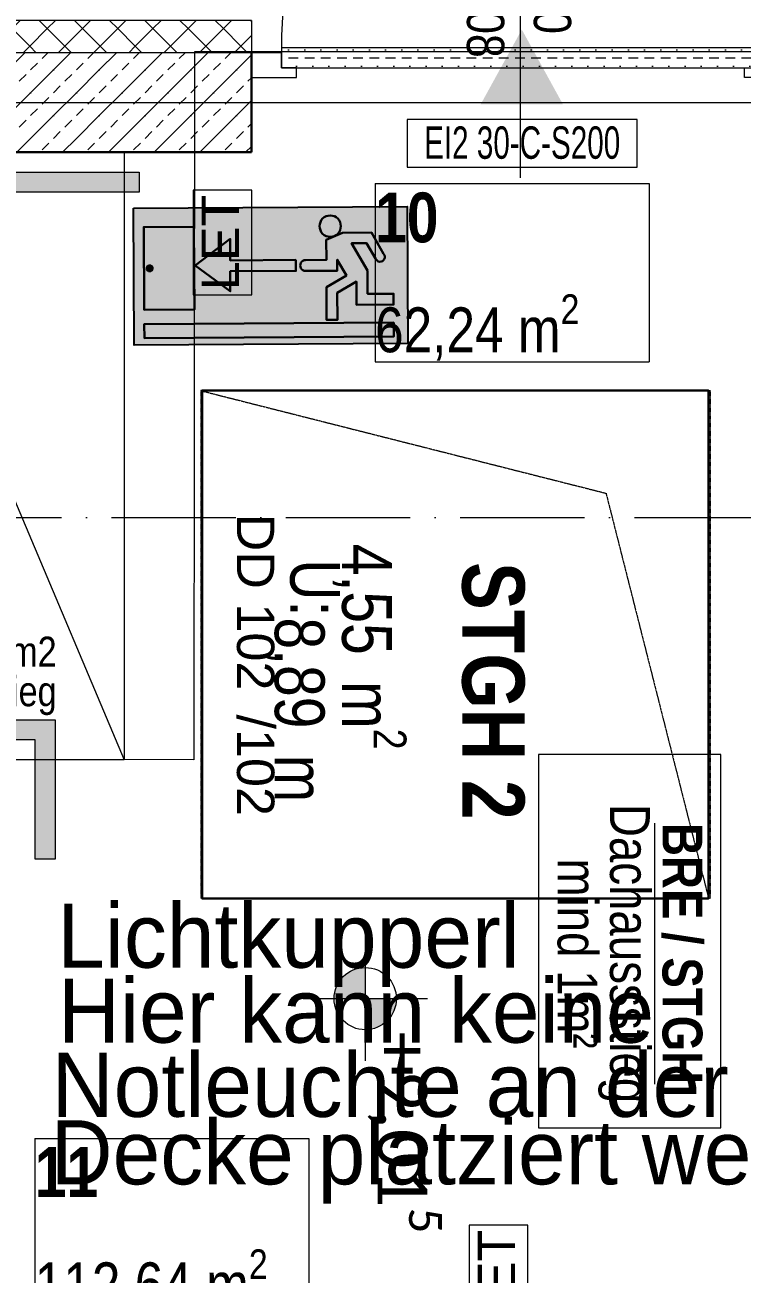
# Model space of a CAD drawing. Header units: metres. Extents: x -19025 to 34897, y -14024 to 26069.
# Drawn here: x 21522 to 22962, y 9095 to 11604 of the extents above; entities that cross this region are included whole.
import ezdxf
from ezdxf.enums import TextEntityAlignment as Align

# ---------------------------------------------------------------- set-up
doc = ezdxf.new("R2010")
doc.units = ezdxf.units.M
doc.header["$MEASUREMENT"] = 0
doc.linetypes.add('Schnittlinie', pattern=[0.35, 0.25, -0.05, 0, -0.05])
doc.linetypes.add('Strichlinie eng', pattern=[0.1, 0.075, -0.025])
for name, color, linetype in [('11__100 Achsraster', 7, 'Continuous'), ('120 Wand Innen tragend', 7, 'Continuous'), ('210 Decke', 7, 'Continuous'), ('220 Bodenaufbau', 7, 'Continuous'), ('662 Zaun 2D', 7, 'Continuous'), ('810 Raumstempel', 7, 'Continuous'), ('821 Topsstempel gelb PP', 7, 'Continuous'), ('851 Marker Schnitt PP', 7, 'Continuous'), ('870 Deckendurchbruchsymbol', 7, 'Continuous'), ('910 Kote allgemein', 7, 'Continuous'), ('930 Beschriftung Allgemein', 7, 'Continuous'), ('936 Beschriftung Ausführungsplan', 7, 'Continuous'), ('936 Beschriftung PP', 7, 'Continuous')]:
    doc.layers.add(name, color=color, linetype=linetype)
doc.layers.add('E_Sicherheitsbeleuchtung', color=100, linetype='Continuous', true_color=0x05ff44)
doc.styles.add('ERSTELLTER_STIL_1', font='ARIALN.TTF')
doc.styles.add('ERSTELLTER_STIL_2', font='ARIALNB.TTF')
doc.styles.add('ERSTELLTER_STIL_3', font='arial.ttf')
doc.styles.add('ERSTELLTER_STIL_4', font='arialbd.ttf')
doc.styles.add('ERSTELLTER_STIL_5', font='calibril.ttf')
doc.styles.add('ERSTELLTER_STIL_7', font='ARIALN.TTF', dxfattribs={"width": 0.8})
doc.linetypes.add('Grenze Bezirk', pattern='A,0,[2,22HAUS116_412 STG1 _ 2.DG_IndexB_2026-08-161.Shx,S=0.001587,R=0,X=0,Y=0],-0.25,0', length=0.25)
pattern_1 = [(45, (0, 0), (-0.03535534, 0.03535534), [0.05, 0]), (135, (0, 0), (0.03535534, 0.03535534), [0.05, 0])]
pattern_2 = [(45, (0, 0), (-0.04596194, 0.04596194), [0.0195, -0.013]), (45, (-0.02298, 0.02298), (-0.04596194, 0.04596194), [0.065, 0])]

# ---------------------------------------------------------------- blocks, each defined once
blk = doc.blocks.new('STGH 2_015_17_1', base_point=(20.5999, 14.8465))
at = {"layer": '810 Raumstempel', "color": 7, "lineweight": 13, "char_height": 0.1, "attachment_point": 1, "rotation": 270, "style": 'ERSTELLTER_STIL_1'}
for s, insert in [('\\A1;{\\pql;\\pt0,0.05;\\fArial Narrow|b0|i0|c0|p0;\\W1.000000;4,55\\fArial Narrow|b0|i0|c0|p0;\\W1.000000;\\A1{\\H.66x;\\S^  ;}\\fArial Narrow|b0|i0|c0|p0;\\W1.000000; m\\fArial Narrow|b0|i0|c0|p0;\\W1.000000;\\A1{\\H.66x;\\S2^  ;}}', (20.5367, 14.8647)), ('\\A1;{\\pql;\\pt0,0.05;\\fArial Narrow|b0|i0|c0|p0;\\W1.000000;8,89\\fArial Narrow|b0|i0|c0|p0;\\W1.000000;\\A1{\\H.66x;\\S^  ;}\\fArial Narrow|b0|i0|c0|p0;\\W1.000000; m\\fArial Narrow|b0|i0|c0|p0;\\W1.000000;\\A1{\\H.66x;\\S^  ;}}', (20.3724, 14.7168))]:
    blk.add_mtext(s, dxfattribs=dict(at, insert=insert))
at = {"layer": '810 Raumstempel', "color": 7, "lineweight": 13}
for tag, height, style, p in [('DUMMY_891', 0.1, 'ERSTELLTER_STIL_1', (20.568, 14.8647)), ('perimeterCode', 0.1, 'ERSTELLTER_STIL_1', (20.4033, 14.8334)), ('ROOM_NAME', 0.125, 'ERSTELLTER_STIL_2', (20.7739, 14.8278)), ('DUMMY_890', 0.125, 'ERSTELLTER_STIL_2', (20.7739, 14.342))]:
    blk.add_attdef(tag, text='', height=height, rotation=270, dxfattribs=dict(at, style=style)).set_placement(p, align=Align.TOP_LEFT)
blk = doc.blocks.new('Decke_7_1', base_point=(20.1114, 15.8525))
at = {"layer": '220 Bodenaufbau', "color": 7, "linetype": 'Continuous', "lineweight": 13, "flags": 128}
blk.add_lwpolyline([(20.1114, 15.8525), (20.11, 14.4306), (19.5493, 14.4312), (19.5512, 13.026), (21.52, 13.026), (21.52, 15.8525)], close=True, dxfattribs=at)
blk = doc.blocks.new('Eingang 01 1-Fl 27')
at = {"layer": '120 Wand Innen tragend', "linetype": 'Continuous', "lineweight": 0, "true_color": 0xffffff}
h = blk.add_hatch(dxfattribs=at)
h.set_pattern_fill('SAND_SN5_0001', style=0, pattern_type=2)
h.set_pattern_definition([(0, (0, 0), (0, 0.065), [0.0195, -0.013]), (0, (0, 0.01625), (0, 0.065), [0, -0.0325]), (0, (0.01625, 0.0325), (0, 0.065), [0.0195, -0.013]), (0, (0.01625, 0.04875), (0, 0.065), [0, -0.0325])])
h.paths.add_polyline_path([(-0.48, 0.01), (-0.48, -0.03), (0.48, -0.03), (0.48, 0.01)])
at = {"layer": '120 Wand Innen tragend', "color": 7, "linetype": 'Continuous', "lineweight": 13}
for p, q in [((0.48, 0.01), (0.48, 0.97)), ((-0.54, 0.065), (-0.54, 0)), ((0.54, 0.065), (0.54, 0)), ((-0.48, 0), (-0.54, 0)), ((-0.54, 0), (-0.54, -0.05)), ((-0.48, 0.01), (-0.48, -0.03)), ((0.48, 0.01), (-0.48, 0.01)), ((-0.48, -0.03), (-0.48, 0)), ((0.48, -0.03), (0.48, 0.01)), ((0.48, -0.03), (0.48, 0)), ((0.48, 0), (0.54, 0)), ((0.54, 0), (0.54, -0.05)), ((-0.54, -0.05), (-0.45, -0.05)), ((-0.45, -0.03), (-0.48, -0.03)), ((-0.48, -0.03), (0.48, -0.03)), ((-0.45, -0.05), (-0.45, -0.03)), ((0.45, -0.05), (0.45, -0.03)), ((0.45, -0.03), (0.48, -0.03)), ((0.54, -0.05), (0.45, -0.05))]:
    blk.add_line(p, q, dxfattribs=at)
at = {"layer": '120 Wand Innen tragend', "color": 7, "linetype": 'Continuous', "lineweight": 30}
for p, q in [((-0.54, 0), (-0.54, -0.05)), ((-0.54, 0), (-0.54, -0.05)), ((0.54, 0), (0.54, -0.05)), ((0.54, 0), (0.54, -0.05)), ((-0.54, -0.05), (-0.54, -0.2)), ((0.54, -0.05), (0.54, -0.2))]:
    blk.add_line(p, q, dxfattribs=at)
at = {"layer": '120 Wand Innen tragend', "color": 7, "linetype": 'Continuous', "lineweight": 13}
blk.add_arc((0.48, 0.01), 0.96, 90, 180, dxfattribs=at)
blk = doc.blocks.new('T Marker AUT 27_7')
at = {"layer": '120 Wand Innen tragend', "color": 7, "linetype": 'Continuous', "lineweight": 13}
blk.add_line((0, 0.0513), (0, -0.8008), dxfattribs=at)
at = {"layer": '120 Wand Innen tragend', "color": 7, "lineweight": 13, "style": 'ERSTELLTER_STIL_1'}
for tag, height, rotation, p in [('widthPrefix1st50_0', 0.075, 90, (-0.0043, -0.3971)), ('widthPrefix1st50_1', 0.075, 90, (0.13, -0.3971)), ('DUMMY_270', 0.05, 90, (0.08, -0.1643)), ('DUMMY_269', 0.05, 90, (-0.0543, -0.2126)), ('AC_SillPrefix_STUK', 0.075, 180, (0.2781, -0.4527)), ('DUMMY_268', 0.05, 180, (-0.2455, -0.512))]:
    blk.add_attdef(tag, text='', height=height, rotation=rotation, dxfattribs=at).set_placement(p, align=Align.BOTTOM_LEFT)
blk = doc.blocks.new('Wand_15_1', base_point=(21.5305, 15.751))
at = {"layer": '120 Wand Innen tragend', "linetype": 'Continuous', "lineweight": 13, "true_color": 0xa7a7a7}
h = blk.add_hatch(dxfattribs=at)
h.set_pattern_fill('GIPSKARTONWAND_0001', color=253, style=0, pattern_type=2)
h.set_pattern_definition(pattern_1)
h.paths.add_polyline_path([(18.5948, 15.916), (18.5948, 15.851), (20.2257, 15.851), (20.2257, 15.916)])
h = blk.add_hatch(dxfattribs=at)
h.set_pattern_fill('GIPSKARTONWAND_0001', color=253, style=0, pattern_type=2)
h.set_pattern_definition(pattern_1)
h.paths.add_polyline_path([(21.3057, 15.851), (21.5305, 15.851), (21.5305, 15.916), (21.3057, 15.916)])
at = {"layer": '120 Wand Innen tragend', "linetype": 'Continuous', "lineweight": 0, "true_color": 0x000000}
h = blk.add_hatch(dxfattribs=at)
h.set_pattern_fill('BETON__BEWEHRT_SN46_0001', color=18, style=0, pattern_type=2)
h.set_pattern_definition(pattern_2)
h.paths.add_polyline_path([(20.2257, 15.851), (18.5948, 15.851), (18.5948, 15.651), (20.2257, 15.651)])
h = blk.add_hatch(dxfattribs=at)
h.set_pattern_fill('BETON__BEWEHRT_SN46_0001', color=18, style=0, pattern_type=2)
h.set_pattern_definition(pattern_2)
h.paths.add_polyline_path([(21.5305, 15.851), (21.3057, 15.851), (21.3057, 15.651), (21.5305, 15.651)])
at = {"layer": '120 Wand Innen tragend', "color": 7, "linetype": 'Continuous', "lineweight": 13}
for p, q in [((20.2257, 15.916), (20.2257, 15.851)), ((21.3057, 15.916), (21.3057, 15.851)), ((20.2257, 15.851), (18.5948, 15.851)), ((21.5305, 15.851), (21.3057, 15.851))]:
    blk.add_line(p, q, dxfattribs=at)
at = {"layer": '120 Wand Innen tragend', "color": 7, "linetype": 'Continuous', "lineweight": 30}
for p, q in [((20.2257, 15.851), (20.2257, 15.801)), ((21.3057, 15.851), (21.3057, 15.801)), ((20.2257, 15.801), (20.2257, 15.651)), ((21.3057, 15.801), (21.3057, 15.651))]:
    blk.add_line(p, q, dxfattribs=at)
at = {"layer": '120 Wand Innen tragend', "color": 7, "linetype": 'Continuous', "lineweight": 13, "flags": 128}
for points in [[(19.1507, 15.916), (18.5948, 15.916)], [(18.5948, 15.851), (18.5948, 15.916)], [(20.2257, 15.916), (19.2557, 15.916)], [(21.5305, 15.916), (21.3057, 15.916)], [(21.5305, 15.851), (21.5305, 15.916)]]:
    blk.add_lwpolyline(points, dxfattribs=at)
at = {"layer": '120 Wand Innen tragend', "color": 7, "linetype": 'Continuous', "lineweight": 30, "flags": 128}
for points in [[(18.5948, 15.651), (20.2257, 15.651)], [(21.3057, 15.651), (21.5305, 15.651)]]:
    blk.add_lwpolyline(points, dxfattribs=at)
at = {"layer": '120 Wand Innen tragend', "color": 7, "linetype": 'Continuous', "lineweight": 13}
blk.add_blockref('Eingang 01 1-Fl 27', (20.7657, 15.851), dxfattribs=at)
at = {"layer": '120 Wand Innen tragend', "color": 7, "lineweight": 13}
ref = blk.add_blockref('T Marker AUT 27_7', (20.7657, 15.651), dxfattribs=dict(at, rotation=180))
ref.add_attrib('widthPrefix1st50', 'DL90', dxfattribs={"color": 7, "lineweight": 13, "height": 0.075, "rotation": 270, "style": 'ERSTELLTER_STIL_1'}).set_placement((20.77, 16.0941), align=Align.BOTTOM_LEFT)
ref.add_attrib('widthPrefix1st50_1', 'DL208', dxfattribs={"color": 7, "lineweight": 13, "height": 0.075, "rotation": 270, "style": 'ERSTELLTER_STIL_1'}).set_placement((20.6357, 16.0941), align=Align.BOTTOM_LEFT)
ref.add_attrib('AC_SillPrefix_STUK', 'STUK +11,19', dxfattribs={"color": 7, "lineweight": 13, "height": 0.075, "rotation": 360, "style": 'ERSTELLTER_STIL_1'}).set_placement((20.4875, 16.1223), align=Align.BOTTOM_LEFT)
blk = doc.blocks.new('Höhenbemaßung_9_1', base_point=(20.454, 13.9511))
at = {"layer": '910 Kote allgemein', "linetype": 'Continuous', "lineweight": 13}
for points in [[(20.454, 13.9511), (20.454, 14.0136), (20.4301, 14.0088), (20.4098, 13.9953), (20.3963, 13.975), (20.3915, 13.9511)], [(20.454, 13.9511), (20.454, 13.8886), (20.4779, 13.8934), (20.4982, 13.9069), (20.5118, 13.9272), (20.5165, 13.9511)]]:
    blk.add_hatch(color=7, dxfattribs=at).paths.add_polyline_path(points)
at = {"layer": '910 Kote allgemein', "color": 7, "linetype": 'Continuous', "lineweight": 13}
for p, q in [((20.454, 14.0761), (20.454, 13.8261)), ((20.329, 13.9511), (20.579, 13.9511))]:
    blk.add_line(p, q, dxfattribs=at)
blk.add_circle((20.454, 13.9511), 0.0625, dxfattribs=at)
at = {"layer": '910 Kote allgemein', "color": 7, "lineweight": 13, "insert": (20.4495, 13.8849), "char_height": 0.1, "attachment_point": 7, "rotation": 270, "style": 'ERSTELLTER_STIL_5'}
blk.add_mtext('\\A1;{\\pql;\\fCalibri Light|b0|i0|c0|p0;\\W1.000000;+9,01\\fCalibri Light|b0|i0|c0|p0;\\W1.000000;\\A1{\\H.66x;\\S5^  ;}}', dxfattribs=at)
blk = doc.blocks.new('Standard-Rastermarker_13')
at = {"layer": '11__100 Achsraster', "color": 8, "linetype": 'Grenze Bezirk', "lineweight": 5}
blk.add_line((1, 0), (28.1323, 0), dxfattribs=at)
at = {"layer": '11__100 Achsraster', "color": 8, "lineweight": 5, "style": 'ERSTELLTER_STIL_4'}
blk.add_attdef('AC_MarkerText_1', text='', height=0.2, rotation=270, dxfattribs=at).set_placement((29.5281, -0.0457), align=Align.TOP_CENTER)
blk = doc.blocks.new('Gebäudeeingang 27_5')
at = {"layer": '821 Topsstempel gelb PP', "linetype": 'Continuous', "lineweight": 13, "true_color": 0xd40000}
blk.add_hatch(color=12, dxfattribs=at).paths.add_polyline_path([(-0.075, 0.0825), (-0.075, -0.0825), (0.075, 0)])
blk = doc.blocks.new('Schnittebene_23_1', base_point=(13.2924, 14.9172))
at = {"layer": '851 Marker Schnitt PP', "color": 251, "linetype": 'Schnittlinie', "lineweight": 5, "true_color": 0x5f5f5f}
blk.add_line((13.2924, 14.9172), (22.2096, 14.9172), dxfattribs=at)
blk = doc.blocks.new('9809550')
at = {"color": 18, "lineweight": 30, "true_color": 0x000000}
for points in [[(423921.7, 99168.8), (423956.8, 99168.8), (423956.8, 99202.9), (423984.5, 99214.5), (424033.7, 99214.5), (424053.8, 99178.3)], [(424040.2, 99170.9), (424025.2, 99196.7), (423999.7, 99196.8), (424026.2, 99150.3), (424026.2, 99110.9), (424070.2, 99110.9), (424070.2, 99092.3), (424007.5, 99092.3), (424007.5, 99131.7), (423975, 99113.1), (423975, 99067), (423956.5, 99067), (423956.5, 99122.4), (423990.5, 99141.9), (423975.1, 99168.8), (423975.1, 99150.2), (423921.7, 99150.3)]]:
    blk.add_lwpolyline(points, dxfattribs=at)
blk.add_circle((423963.6, 99225.9), 18.1, dxfattribs=at)
for centre, radius, start, end in [((423921.7, 99159.5), 9.27, 89.9849, 270.0151), ((424047.8, 99173.1), 7.96, 195.7299, 41.4005)]:
    blk.add_arc(centre, radius, start, end, dxfattribs=at)
blk = doc.blocks.new('RIVO_ARR_left')
at = {"true_color": 0x56c81e}
h = blk.add_hatch(color=72, dxfattribs=at)
h.dxf.hatch_style = 1
h.paths.add_polyline_path([(2487.163, 1644.957), (2487.163, 1636.124), (2504.828, 1636.124), (2504.828, 1644.957)])
h.paths.add_polyline_path([(2497.62, 1641.555), (2497.626, 1640.851), (2493.386, 1640.851), (2493.386, 1639.558), (2491.135, 1641.237), (2493.398, 1642.939), (2493.398, 1641.555)], flags=16)
h.paths.add_polyline_path([(2498.263, 1641.549), (2499.6, 1641.549), (2499.6, 1642.849), (2500.124, 1643.087, -0.535619), (2499.169, 1643.722, -1), (2500.547, 1643.722, -0.302406), (2500.124, 1643.087), (2500.655, 1643.29), (2502.529, 1643.29), (2503.295, 1641.911, -1.25347), (2502.776, 1641.629), (2502.205, 1642.61), (2501.235, 1642.614), (2502.242, 1640.844), (2502.242, 1639.342), (2503.921, 1639.342), (2503.921, 1638.634), (2501.53, 1638.634), (2501.53, 1640.134), (2500.291, 1639.426), (2500.291, 1637.669), (2499.588, 1637.669), (2499.588, 1639.782), (2500.884, 1640.522), (2500.297, 1641.547), (2500.297, 1640.84), (2498.263, 1640.842, -1)], flags=16)
h.paths.add_polyline_path([(2491.066, 1638.388), (2487.824, 1638.388), (2487.824, 1643.738), (2491.066, 1643.738)], flags=16)
h.paths.add_polyline_path([(2503.921, 1637.476), (2503.921, 1636.567), (2487.824, 1636.567), (2487.824, 1637.476)], flags=16)
h.paths.add_polyline_path([(2488.38, 1641.071, -1), (2487.999, 1641.071, -1)], flags=0)
at = {"true_color": 0xffffff}
h = blk.add_hatch(color=7, dxfattribs=at)
h.dxf.hatch_style = 1
h.paths.add_polyline_path([(2500.547, 1643.722, 1), (2499.169, 1643.722, 1)])
h = blk.add_hatch(color=7, dxfattribs=at)
h.dxf.hatch_style = 1
h.paths.add_polyline_path([(2487.824, 1638.388), (2491.066, 1638.388), (2491.066, 1643.738), (2487.824, 1643.738)])
h.paths.add_polyline_path([(2488.38, 1641.071, -1), (2487.999, 1641.071, -1)], flags=16)
h = blk.add_hatch(color=7, dxfattribs=at)
h.dxf.hatch_style = 1
h.paths.add_polyline_path([(2500.884, 1640.522), (2499.588, 1639.782), (2499.588, 1637.669), (2500.291, 1637.669), (2500.291, 1639.426), (2501.53, 1640.134), (2501.53, 1638.634), (2503.921, 1638.634), (2503.921, 1639.342), (2502.242, 1639.342), (2502.242, 1640.844), (2501.235, 1642.614), (2502.205, 1642.61), (2502.776, 1641.629, 1.25347), (2503.295, 1641.911), (2502.529, 1643.29), (2500.655, 1643.29), (2499.6, 1642.849), (2499.6, 1641.549), (2498.263, 1641.549, 1), (2498.263, 1640.842), (2500.297, 1640.84), (2500.297, 1641.547)])
h = blk.add_hatch(color=7, dxfattribs=at)
h.dxf.hatch_style = 1
h.paths.add_polyline_path([(2493.386, 1639.558), (2493.386, 1640.851), (2497.626, 1640.851), (2497.62, 1641.555), (2493.398, 1641.555), (2493.398, 1642.939), (2491.135, 1641.237)])
h = blk.add_hatch(color=7, dxfattribs=at)
h.dxf.hatch_style = 1
h.paths.add_polyline_path([(2488.38, 1641.071, 1), (2487.999, 1641.071, 1)])
h = blk.add_hatch(color=7, dxfattribs=at)
h.dxf.hatch_style = 1
h.paths.add_polyline_path([(2487.824, 1637.476), (2487.824, 1636.567), (2503.921, 1636.567), (2503.921, 1637.476)])
blk.add_lwpolyline([(2487.163, 1644.957), (2504.828, 1644.957), (2504.828, 1636.124), (2487.163, 1636.124)], close=True)
at = {"color": 18, "lineweight": 30, "true_color": 0x000000}
for points in [[(2491.066, 1643.738), (2487.824, 1643.738), (2487.824, 1638.388), (2491.066, 1638.388)], [(2503.921, 1637.476), (2487.824, 1637.476), (2487.824, 1636.567), (2503.921, 1636.567)]]:
    blk.add_lwpolyline(points, close=True, dxfattribs=at)
blk.add_lwpolyline([(2497.62, 1641.555), (2493.398, 1641.555), (2493.398, 1642.939), (2491.135, 1641.237), (2493.386, 1639.558), (2493.386, 1640.851), (2497.626, 1640.851), (2497.62, 1641.555)], dxfattribs=at)
blk.add_circle((2488.19, 1641.071), 0.19, dxfattribs=at)
at = {"xscale": 0.0381026673526157, "yscale": 0.0381026673526157, "zscale": 0.0381026673526157}
blk.add_blockref('9809550', (-13654.286, -2137.048), dxfattribs=at)

msp = doc.modelspace()

# ---------------------------------------------------------------- hatches: boundary and pattern name
at = {"layer": '662 Zaun 2D', "linetype": 'Continuous', "lineweight": 13}
for points in [[(21751.439, 11307.953), (21751.439, 11267.953), (19153.515, 11267.953), (19153.276, 11307.953)], [(21582.276, 10208.024), (21582.276, 9927.886), (21542.276, 9927.886), (21542.276, 10167.955), (19159.826, 10167.955), (19159.826, 10208.024)]]:
    msp.add_hatch(color=255, dxfattribs=at).paths.add_polyline_path(points)

# ---------------------------------------------------------------- linework, layer by layer
at = {"color": 1, "lineweight": 30}
msp.add_lwpolyline([(21877.84, 10869.243), (22894.97, 10869.243), (22894.97, 9849.244), (21877.84, 9849.244)], close=True, dxfattribs=at)
at = {"layer": '210 Decke', "color": 7, "linetype": 'Strichlinie eng', "lineweight": 13}
msp.add_lwpolyline([(22898.005, 10869.244), (22898.006, 9849.139), (21877.841, 9849.138), (21877.84, 10869.243)], close=True, dxfattribs=at)
at = {"layer": '662 Zaun 2D', "color": 7, "linetype": 'Continuous', "lineweight": 13, "flags": 128}
for points in [[(21751.439, 11307.953), (21751.439, 11267.953), (19153.515, 11267.953), (19153.276, 11307.953)], [(21582.276, 10208.024), (21582.276, 9927.886), (21542.276, 9927.886), (21542.276, 10167.955), (19159.826, 10167.955), (19159.826, 10208.024)]]:
    msp.add_lwpolyline(points, close=True, dxfattribs=at)
at = {"layer": '821 Topsstempel gelb PP', "color": 7, "linetype": 'Continuous', "lineweight": 13}
for p, q in [((22225.089, 11285.04), (22775.436, 11285.04)), ((22225.089, 11285.04), (22225.089, 11120.329)), ((22775.436, 11285.04), (22775.436, 11120.329)), ((22225.089, 11120.329), (22225.089, 11097.829)), ((22775.436, 11120.329), (22775.436, 11097.829)), ((22225.089, 11097.829), (22225.089, 11075.329)), ((22775.436, 11097.829), (22775.436, 11075.329)), ((22225.089, 11075.329), (22225.089, 10927.089)), ((22775.436, 11075.329), (22775.436, 10927.089)), ((22225.089, 10927.089), (22775.436, 10927.089)), ((21541.668, 9366.829), (22092.015, 9366.829)), ((21541.668, 9366.829), (21541.668, 9202.118)), ((22092.015, 9366.829), (22092.015, 9202.118)), ((21541.668, 9202.118), (21541.668, 9179.618)), ((22092.015, 9202.118), (22092.015, 9179.618)), ((21541.668, 9179.618), (21541.668, 9157.118)), ((21541.668, 9157.118), (21541.668, 9008.878)), ((22092.015, 9179.618), (22092.015, 9157.118)), ((22092.015, 9157.118), (22092.015, 9008.878))]:
    msp.add_line(p, q, dxfattribs=at)
at = {"layer": '870 Deckendurchbruchsymbol', "color": 12, "linetype": 'Strichlinie eng', "lineweight": 13, "true_color": 0xd40000}
for p, q in [((21874.97, 10869.244), (22688.899, 10663.173)), ((22688.899, 10663.173), (22894.97, 9849.244))]:
    msp.add_line(p, q, dxfattribs=at)
at = {"layer": '870 Deckendurchbruchsymbol', "color": 12, "linetype": 'Continuous', "lineweight": 13, "true_color": 0xd40000, "flags": 128}
msp.add_lwpolyline([(17181.393, 10127.955), (17181.393, 11347.957), (21721.134, 11347.957), (21721.134, 10127.955)], close=True, dxfattribs=at)
at = {"layer": '870 Deckendurchbruchsymbol', "color": 12, "linetype": 'Continuous', "lineweight": 13, "true_color": 0xd40000}
msp.add_lwpolyline([(17181.393, 11347.957), (21301.256, 11121.006), (21721.134, 10127.955)], dxfattribs=at)
at = {"layer": '870 Deckendurchbruchsymbol', "color": 12, "linetype": 'Strichlinie eng', "lineweight": 13, "true_color": 0xd40000, "flags": 128}
msp.add_lwpolyline([(22894.97, 10869.244), (21874.97, 10869.244), (21874.97, 9849.244), (22894.97, 9849.244)], close=True, dxfattribs=at)
at = {"layer": '936 Beschriftung Ausführungsplan', "color": 7, "linetype": 'Continuous', "lineweight": 13, "flags": 128}
for points in [[(22289.226, 11317.994), (22751.696, 11317.994), (22751.696, 11413.641), (22289.226, 11413.641), (22289.226, 11317.994)], [(21859.735, 11271.721), (21859.735, 11061.938), (21977.593, 11061.938), (21977.593, 11271.721), (21859.735, 11271.721)], [(22414.061, 9192.825), (22414.061, 8983.042), (22531.919, 8983.042), (22531.919, 9192.825), (22414.061, 9192.825)]]:
    msp.add_lwpolyline(points, close=True, dxfattribs=at)
at = {"layer": '936 Beschriftung PP', "color": 7, "linetype": 'Continuous', "lineweight": 13, "flags": 128}
msp.add_lwpolyline([(22553.073, 10138.579), (22553.073, 9388.438), (22919.308, 9388.438), (22919.308, 10138.579), (22553.073, 10138.579)], close=True, dxfattribs=at)

# ---------------------------------------------------------------- block references
at = {"layer": '11__100 Achsraster', "color": 7, "linetype": 'Continuous', "lineweight": 18, "xscale": 1000, "yscale": 1000, "zscale": 1000}
msp.add_blockref('Standard-Rastermarker_13', (5265.151, 11447.952), dxfattribs=at)
at = {"layer": '120 Wand Innen tragend', "color": 7, "lineweight": 30, "xscale": 1000, "yscale": 1000, "zscale": 1000}
msp.add_blockref('Wand_15_1', (23281.814, 11447.952), dxfattribs=at)
at = {"layer": '220 Bodenaufbau', "color": 7, "linetype": 'Continuous', "lineweight": 13, "xscale": 1000, "yscale": 1000, "zscale": 1000}
msp.add_blockref('Decke_7_1', (21862.682, 11549.448), dxfattribs=at)
at = {"layer": '810 Raumstempel', "color": 7, "linetype": 'Continuous', "lineweight": 13, "xscale": 1000, "yscale": 1000, "zscale": 1000}
msp.add_blockref('STGH 2_015_17_1', (22351.238, 10543.422), dxfattribs=at).add_auto_attribs({'ROOM_NAME': 'STGH 2', 'perimeterCode': 'U: '})
at = {"layer": '821 Topsstempel gelb PP', "color": 7, "linetype": 'Continuous', "lineweight": 13, "xscale": 1000, "yscale": 1000, "zscale": 1000, "rotation": 89.99999999999979}
msp.add_blockref('Gebäudeeingang 27_5', (22519.789, 11519.44), dxfattribs=at)
at = {"layer": '851 Marker Schnitt PP', "color": 251, "lineweight": 5, "true_color": 0x5f5f5f, "xscale": 1000, "yscale": 1000, "zscale": 1000}
msp.add_blockref('Schnittebene_23_1', (15043.763, 10614.136), dxfattribs=at)
at = {"layer": '910 Kote allgemein', "color": 7, "lineweight": 13, "xscale": 1000, "yscale": 1000, "zscale": 1000}
msp.add_blockref('Höhenbemaßung_9_1', (22205.357, 9648.039), dxfattribs=at)
at = {"layer": 'E_Sicherheitsbeleuchtung', "xscale": 31.11404612452919, "yscale": 31.11404612452919, "zscale": 31.11404612452919, "rotation": 0.3323054089812575}
msp.add_blockref('RIVO_ARR_left', (-55347.829, -40393.539), dxfattribs=at)

# ---------------------------------------------------------------- texts
at = {"color": 1, "lineweight": 30}
for s, p in [('Lichtkupperl', (21586.598, 9710.15)), ('Hier kann keine', (21588.375, 9559.506)), ('Notleuchte an der', (21575.651, 9410.607)), ('Decke platziert werden', (21573.531, 9274.985))]:
    msp.add_text(s, height=128.83232, dxfattribs=at).set_placement(p)
at = {"layer": '821 Topsstempel gelb PP', "color": 7, "lineweight": 13, "attachment_point": 4}
for s, insert, char_height, style in [('\\A1;{\\pql;\\fArial Narrow|b1|i0|c0|p0;\\W1.000000;10\\fArial Narrow|b1|i0|c0|p0;\\W1.000000;\\A1{\\H.66x;\\S^  ;}}', (22225.089, 11202.524), 100, 'ERSTELLTER_STIL_2'), ('\\A1;{\\pql;\\fArial Narrow|b0|i0|c0|p0;\\W1.000000;\\fArial Narrow|b0|i0|c0|p0;\\W1.000000;\\A1{\\H.66x;\\S^  ;}}', (22225.089, 11001.209), 90, 'ERSTELLTER_STIL_1'), ('\\A1;{\\pql;\\fArial Narrow|b0|i0|c0|p0;\\W1.000000;62,24 m\\fArial Narrow|b0|i0|c0|p0;\\W1.000000;\\A1{\\H.66x;\\S2^  ;}}', (22225.089, 10991.401), 90, 'ERSTELLTER_STIL_1'), ('\\A1;{\\pql;\\fArial Narrow|b1|i0|c0|p0;\\W1.000000;11\\fArial Narrow|b1|i0|c0|p0;\\W1.000000;\\A1{\\H.66x;\\S^  ;}}', (21541.668, 9285.174), 100, 'ERSTELLTER_STIL_2'), ('\\A1;{\\pql;\\fArial Narrow|b0|i0|c0|p0;\\W1.000000;\\fArial Narrow|b0|i0|c0|p0;\\W1.000000;\\A1{\\H.66x;\\S^  ;}}', (21541.668, 9082.998), 90, 'ERSTELLTER_STIL_1'), ('\\A1;{\\pql;\\fArial Narrow|b0|i0|c0|p0;\\W1.000000;112,64 m\\fArial Narrow|b0|i0|c0|p0;\\W1.000000;\\A1{\\H.66x;\\S2^  ;}}', (21541.668, 9073.19), 90, 'ERSTELLTER_STIL_1')]:
    msp.add_mtext(s, dxfattribs=dict(at, insert=insert, char_height=char_height, style=style))
at = {"layer": '870 Deckendurchbruchsymbol', "color": 12, "lineweight": 13, "true_color": 0xd40000, "insert": (21925.823, 10299.394), "char_height": 75, "attachment_point": 8, "rotation": 270, "style": 'ERSTELLTER_STIL_3'}
msp.add_mtext('\\A1;{\\pqc;\\pt0;\\fArial|b0|i0|c0|p0;\\c204;\\W1.000000;DD 102\\fArial|b0|i0|c0|p0;\\W1.000000;\\A1{\\H.66x;\\S^  ;}\\fArial|b0|i0|c0|p0;\\W1.000000; /102\\fArial|b0|i0|c0|p0;\\W1.000000;\\A1{\\H.66x;\\S^  ;}\\fArial|b0|i0|c0|p0;\\W1.000000;\\fArial|b0|i0|c0|p0;\\W1.000000;\\A1{\\H.66x;\\S^  ;}}', dxfattribs=at)
at = {"layer": '930 Beschriftung Allgemein', "color": 7, "linetype": 'Continuous', "lineweight": 13, "insert": (21585.594, 10217.227), "char_height": 60, "attachment_point": 9, "line_spacing_factor": 0.797533, "style": 'ERSTELLTER_STIL_1'}
msp.add_mtext('\\A1;{\\pqr;\\fArial Narrow|b0|i0|c0|p0;\\W1.000000;BRE 1m2\\P\\pqr;\\fArial Narrow|b0|i0|c0|p0;\\W1.000000;Dachausstieg}', dxfattribs=at)
at = {"layer": '936 Beschriftung Ausführungsplan', "color": 7, "linetype": 'Continuous', "lineweight": 13, "insert": (22520.461, 11399.993), "char_height": 65, "attachment_point": 2, "style": 'ERSTELLTER_STIL_7'}
msp.add_mtext('\\A1;{\\pqc;\\fArial Narrow|b0|i0|c0|p0;\\W0.800000;EI2 30-C-S200}', dxfattribs=at)
at = {"layer": '936 Beschriftung Ausführungsplan', "color": 7, "linetype": 'Continuous', "lineweight": 13, "char_height": 75, "attachment_point": 2, "rotation": 90, "style": 'ERSTELLTER_STIL_3'}
for insert in [(21876.878, 11166.829), (22431.204, 9087.933)]:
    msp.add_mtext('\\A1;{\\pqc;\\fArial|b0|i0|c0|p0;\\W1.000000;LET}', dxfattribs=dict(at, insert=insert))
at = {"layer": '936 Beschriftung PP', "color": 7, "linetype": 'Continuous', "lineweight": 13, "insert": (22736.424, 9738.509), "char_height": 80, "attachment_point": 5, "rotation": 270, "line_spacing_factor": 0.790186, "style": 'ERSTELLTER_STIL_2'}
msp.add_mtext('\\A1;{\\pqc;\\fArial Narrow|b1|i0|c0|p0;\\L\\W1.000000;\\LBRE / STGH\\P\\pqc;\\fArial Narrow|b0|i0|c0|p0;\\l\\W1.000000;\\lDachaussstieg\\P\\pqc;\\fArial Narrow|b0|i0|c0|p0;\\W1.000000;mind 1m²}', dxfattribs=at)

doc.saveas('drawing.dxf')
